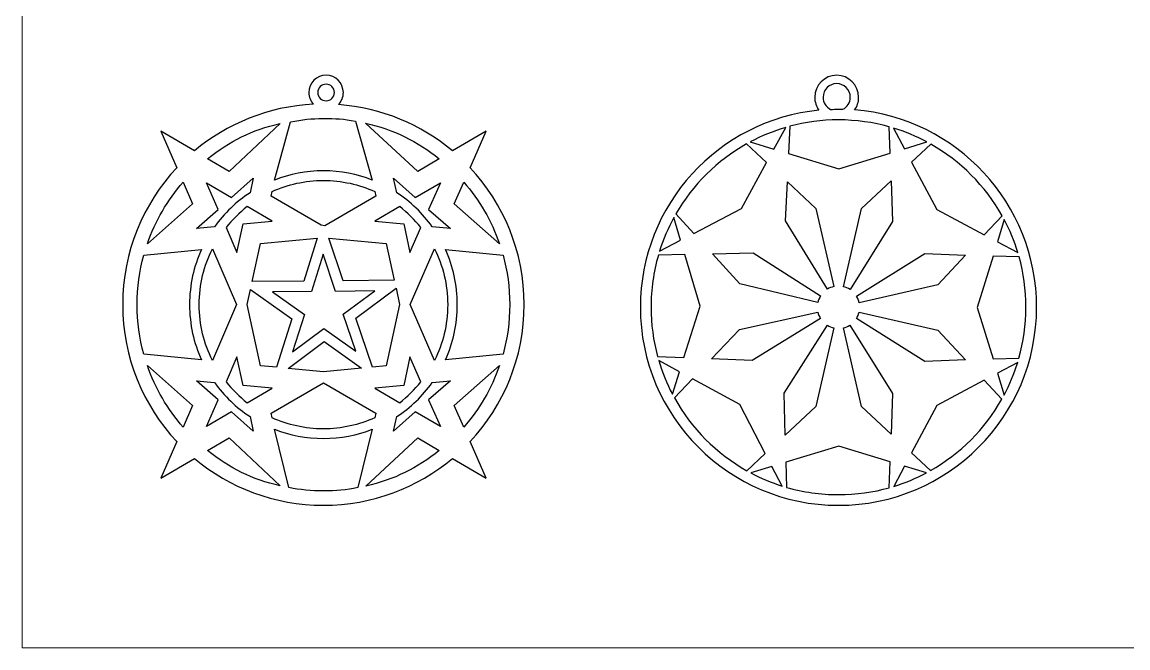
# Model space of a CAD drawing. Header units: centimetres. Extents: x -26.6 to 24.9, y -16.9 to 12.2.
# Drawn here: x -26.62 to -0.92, y -16.94 to -2.39 of the extents above; entities that cross this region are included whole.
import ezdxf

# ---------------------------------------------------------------- set-up
doc = ezdxf.new("R2010")
doc.units = ezdxf.units.CM
doc.header["$MEASUREMENT"] = 0
doc.layers.add('layer 1', color=7, linetype='Continuous')

msp = doc.modelspace()

# ---------------------------------------------------------------- linework, layer by layer
at = {"layer": 'layer 1', "color": 250, "lineweight": 20}
msp.add_open_spline([(-26.62404, 12.16395), (-26.62404, 12.16395), (24.9168, 12.16395), (24.9168, 12.16395), (24.9168, 12.16395), (24.9168, 12.16395), (24.9168, -16.94022), (24.9168, -16.94022), (24.9168, -16.94022), (24.9168, -16.94022), (-26.62404, -16.94022), (-26.62404, -16.94022), (-26.62404, -16.94022), (-26.62404, -16.94022), (-26.62404, 12.16395), (-26.62404, 12.16395)], degree=3, knots=[0, 0, 0, 0, 0.2, 0.2, 0.2, 0.2, 0.4, 0.4, 0.4, 0.4, 0.6, 0.6, 0.6, 0.6, 1, 1, 1, 1], dxfattribs=at)
at = {"layer": 'layer 1', "color": 215}
for points, knots in [([(-19.55863, -3.62421), (-19.33705, -3.62421), (-19.1574, -3.80386), (-19.1574, -4.02544), (-19.1574, -4.02544), (-19.1574, -4.13462), (-19.20099, -4.23358), (-19.27173, -4.30593), (-19.27173, -4.30593), (-18.26585, -4.38027), (-17.34878, -4.7736), (-16.62104, -5.38502), (-16.62104, -5.38502), (-16.62104, -5.38502), (-15.83831, -4.92361), (-15.83831, -4.92361), (-15.83831, -4.92361), (-15.83831, -4.92361), (-16.21143, -5.77353), (-16.21143, -5.77353), (-16.21143, -5.77353), (-15.43199, -6.60731), (-14.9547, -7.72716), (-14.9547, -8.95862), (-14.9547, -8.95862), (-14.9547, -10.19007), (-15.43201, -11.30987), (-16.21143, -12.1437), (-16.21143, -12.1437), (-16.21143, -12.1437), (-15.83831, -12.99362), (-15.83831, -12.99362), (-15.83831, -12.99362), (-15.83831, -12.99362), (-16.62104, -12.53221), (-16.62104, -12.53221), (-16.62104, -12.53221), (-17.432, -13.21363), (-18.47815, -13.62421), (-19.62029, -13.62421), (-19.62029, -13.62421), (-20.76243, -13.62421), (-21.80853, -13.21359), (-22.61953, -12.53221), (-22.61953, -12.53221), (-22.61953, -12.53221), (-23.40226, -12.99362), (-23.40226, -12.99362), (-23.40226, -12.99362), (-23.40226, -12.99362), (-23.02915, -12.1437), (-23.02915, -12.1437), (-23.02915, -12.1437), (-23.80859, -11.30992), (-24.28588, -10.19007), (-24.28588, -8.95862), (-24.28588, -8.95862), (-24.28588, -7.72716), (-23.80857, -6.60736), (-23.02915, -5.77353), (-23.02915, -5.77353), (-23.02915, -5.77353), (-23.40226, -4.92361), (-23.40226, -4.92361), (-23.40226, -4.92361), (-23.40226, -4.92361), (-22.61953, -5.38502), (-22.61953, -5.38502), (-22.61953, -5.38502), (-21.86384, -4.75005), (-20.9039, -4.35032), (-19.8524, -4.29877), (-19.8524, -4.29877), (-19.91909, -4.22712), (-19.9599, -4.13107), (-19.9599, -4.02544), (-19.9599, -4.02544), (-19.9599, -3.80386), (-19.78026, -3.62421), (-19.55863, -3.62421)], [0, 0, 0, 0, 0.04761905, 0.04761905, 0.04761905, 0.04761905, 0.0952381, 0.0952381, 0.0952381, 0.0952381, 0.14285714, 0.14285714, 0.14285714, 0.14285714, 0.19047619, 0.19047619, 0.19047619, 0.19047619, 0.23809524, 0.23809524, 0.23809524, 0.23809524, 0.28571429, 0.28571429, 0.28571429, 0.28571429, 0.33333333, 0.33333333, 0.33333333, 0.33333333, 0.38095238, 0.38095238, 0.38095238, 0.38095238, 0.42857143, 0.42857143, 0.42857143, 0.42857143, 0.47619048, 0.47619048, 0.47619048, 0.47619048, 0.52380952, 0.52380952, 0.52380952, 0.52380952, 0.57142857, 0.57142857, 0.57142857, 0.57142857, 0.61904762, 0.61904762, 0.61904762, 0.61904762, 0.66666667, 0.66666667, 0.66666667, 0.66666667, 0.71428571, 0.71428571, 0.71428571, 0.71428571, 0.76190476, 0.76190476, 0.76190476, 0.76190476, 0.80952381, 0.80952381, 0.80952381, 0.80952381, 0.85714286, 0.85714286, 0.85714286, 0.85714286, 0.9047619, 0.9047619, 0.9047619, 0.9047619, 1, 1, 1, 1]), ([(-19.55863, -3.83226), (-19.45196, -3.83226), (-19.36545, -3.91877), (-19.36545, -4.02544), (-19.36545, -4.02544), (-19.36545, -4.13216), (-19.45196, -4.21864), (-19.55863, -4.21864), (-19.55863, -4.21864), (-19.66535, -4.21864), (-19.75183, -4.13216), (-19.75183, -4.02544), (-19.75183, -4.02544), (-19.75183, -3.91877), (-19.66535, -3.83226), (-19.55863, -3.83226)], [0, 0, 0, 0, 0.2, 0.2, 0.2, 0.2, 0.4, 0.4, 0.4, 0.4, 0.6, 0.6, 0.6, 0.6, 1, 1, 1, 1]), ([(-7.69019, -3.62421), (-7.40803, -3.62421), (-7.17928, -3.85295), (-7.17928, -4.13513), (-7.17928, -4.13513), (-7.17928, -4.24482), (-7.21385, -4.34643), (-7.27268, -4.42966), (-7.27268, -4.42966), (-4.90511, -4.62076), (-3.04324, -6.60249), (-3.04324, -9.01928), (-3.04324, -9.01928), (-3.04324, -11.56251), (-5.10493, -13.62421), (-7.64816, -13.62421), (-7.64816, -13.62421), (-10.19139, -13.62421), (-12.25308, -11.56251), (-12.25308, -9.01928), (-12.25308, -9.01928), (-12.25308, -6.62943), (-10.43251, -4.66495), (-8.10264, -4.43668), (-8.10264, -4.43668), (-8.16455, -4.35216), (-8.20112, -4.24792), (-8.20112, -4.13513), (-8.20112, -4.13513), (-8.20112, -3.85295), (-7.97237, -3.62421), (-7.69019, -3.62421)], [0, 0, 0, 0, 0.11111111, 0.11111111, 0.11111111, 0.11111111, 0.22222222, 0.22222222, 0.22222222, 0.22222222, 0.33333333, 0.33333333, 0.33333333, 0.33333333, 0.44444444, 0.44444444, 0.44444444, 0.44444444, 0.55555556, 0.55555556, 0.55555556, 0.55555556, 0.66666667, 0.66666667, 0.66666667, 0.66666667, 0.77777778, 0.77777778, 0.77777778, 0.77777778, 1, 1, 1, 1]), ([(-7.69019, -3.81879), (-7.51549, -3.81879), (-7.37386, -3.96042), (-7.37386, -4.13513), (-7.37386, -4.13513), (-7.37386, -4.25707), (-7.44287, -4.3629), (-7.54396, -4.41569), (-7.54396, -4.41569), (-7.5786, -4.4149), (-7.61332, -4.41436), (-7.64816, -4.41436), (-7.64816, -4.41436), (-7.70952, -4.41436), (-7.77051, -4.4159), (-7.83128, -4.4183), (-7.83128, -4.4183), (-7.93518, -4.36644), (-8.00654, -4.25914), (-8.00654, -4.13513), (-8.00654, -4.13513), (-8.00654, -3.96042), (-7.86491, -3.81879), (-7.69019, -3.81879)], [0, 0, 0, 0, 0.14285714, 0.14285714, 0.14285714, 0.14285714, 0.28571429, 0.28571429, 0.28571429, 0.28571429, 0.42857143, 0.42857143, 0.42857143, 0.42857143, 0.57142857, 0.57142857, 0.57142857, 0.57142857, 0.71428571, 0.71428571, 0.71428571, 0.71428571, 1, 1, 1, 1]), ([(-22.3117, -5.56651), (-22.3117, -5.56651), (-21.81457, -5.85956), (-21.81457, -5.85956), (-21.81457, -5.85956), (-21.81457, -5.85956), (-20.6237, -4.74564), (-20.6237, -4.74564), (-20.6237, -4.74564), (-21.28104, -4.88853), (-21.80306, -5.16233), (-22.3117, -5.56651)], [0, 0, 0, 0, 0.25, 0.25, 0.25, 0.25, 0.5, 0.5, 0.5, 0.5, 1, 1, 1, 1]), ([(-20.38504, -4.70919), (-20.38504, -4.70919), (-20.75531, -6.0603), (-20.75531, -6.0603), (-20.75531, -6.0603), (-20.40364, -5.92247), (-20.02082, -5.84672), (-19.62029, -5.84672), (-19.62029, -5.84672), (-19.21975, -5.84672), (-18.83693, -5.92247), (-18.48526, -6.0603), (-18.48526, -6.0603), (-18.48526, -6.0603), (-18.87734, -4.69222), (-18.87734, -4.69222), (-18.87734, -4.69222), (-19.14756, -4.63939), (-19.33461, -4.62844), (-19.62029, -4.62844), (-19.62029, -4.62844), (-19.90596, -4.62844), (-20.11484, -4.65632), (-20.38504, -4.70919)], [0, 0, 0, 0, 0.14285714, 0.14285714, 0.14285714, 0.14285714, 0.28571429, 0.28571429, 0.28571429, 0.28571429, 0.42857143, 0.42857143, 0.42857143, 0.42857143, 0.57142857, 0.57142857, 0.57142857, 0.57142857, 0.71428571, 0.71428571, 0.71428571, 0.71428571, 1, 1, 1, 1]), ([(-17.426, -5.85956), (-17.426, -5.85956), (-16.92888, -5.56651), (-16.92888, -5.56651), (-16.92888, -5.56651), (-17.43756, -5.16237), (-17.98568, -4.88238), (-18.64299, -4.73952), (-18.64299, -4.73952), (-18.64299, -4.73952), (-17.426, -5.85956), (-17.426, -5.85956)], [0, 0, 0, 0, 0.25, 0.25, 0.25, 0.25, 0.5, 0.5, 0.5, 0.5, 1, 1, 1, 1]), ([(-9.69887, -5.17397), (-9.4384, -5.03476), (-9.16211, -4.92134), (-8.87343, -4.83686), (-8.87343, -4.83686), (-8.87343, -4.83686), (-9.14815, -5.34247), (-9.14815, -5.34247), (-9.14815, -5.34247), (-9.14815, -5.34247), (-9.69887, -5.17397), (-9.69887, -5.17397)], [0, 0, 0, 0, 0.25, 0.25, 0.25, 0.25, 0.5, 0.5, 0.5, 0.5, 1, 1, 1, 1]), ([(-7.64816, -4.66191), (-7.23905, -4.66191), (-6.84316, -4.71842), (-6.46774, -4.82384), (-6.46774, -4.82384), (-6.46774, -4.82384), (-6.44619, -5.43692), (-6.44619, -5.43692), (-6.44619, -5.43692), (-6.44619, -5.43692), (-7.64285, -5.80309), (-7.64285, -5.80309), (-7.64285, -5.80309), (-7.64285, -5.80309), (-8.80725, -5.44679), (-8.80725, -5.44679), (-8.80725, -5.44679), (-8.80725, -5.44679), (-8.77898, -4.81042), (-8.77898, -4.81042), (-8.77898, -4.81042), (-8.41837, -4.7137), (-8.03933, -4.66191), (-7.64816, -4.66191)], [0, 0, 0, 0, 0.14285714, 0.14285714, 0.14285714, 0.14285714, 0.28571429, 0.28571429, 0.28571429, 0.28571429, 0.42857143, 0.42857143, 0.42857143, 0.42857143, 0.57142857, 0.57142857, 0.57142857, 0.57142857, 0.71428571, 0.71428571, 0.71428571, 0.71428571, 1, 1, 1, 1]), ([(-6.37168, -4.85208), (-6.10005, -4.93519), (-5.83976, -5.04414), (-5.59356, -5.17602), (-5.59356, -5.17602), (-5.59356, -5.17602), (-6.11479, -5.33551), (-6.11479, -5.33551), (-6.11479, -5.33551), (-6.11479, -5.33551), (-6.37168, -4.85208), (-6.37168, -4.85208)], [0, 0, 0, 0, 0.25, 0.25, 0.25, 0.25, 0.5, 0.5, 0.5, 0.5, 1, 1, 1, 1]), ([(-11.42656, -6.84754), (-11.03568, -6.16904), (-10.46719, -5.60583), (-9.78467, -5.2211), (-9.78467, -5.2211), (-9.78467, -5.2211), (-9.31834, -5.65573), (-9.31834, -5.65573), (-9.31834, -5.65573), (-9.31834, -5.65573), (-9.89966, -6.72568), (-9.89966, -6.72568), (-9.89966, -6.72568), (-9.89966, -6.72568), (-11.01014, -7.30271), (-11.01014, -7.30271), (-11.01014, -7.30271), (-11.01014, -7.30271), (-11.42656, -6.84754), (-11.42656, -6.84754)], [0, 0, 0, 0, 0.16666667, 0.16666667, 0.16666667, 0.16666667, 0.33333333, 0.33333333, 0.33333333, 0.33333333, 0.5, 0.5, 0.5, 0.5, 0.66666667, 0.66666667, 0.66666667, 0.66666667, 1, 1, 1, 1]), ([(-5.50503, -5.2248), (-4.81136, -5.6174), (-4.23621, -6.19475), (-3.846, -6.8899), (-3.846, -6.8899), (-3.846, -6.8899), (-4.25981, -7.3339), (-4.25981, -7.3339), (-4.25981, -7.3339), (-4.25981, -7.3339), (-5.36491, -6.74665), (-5.36491, -6.74665), (-5.36491, -6.74665), (-5.36491, -6.74665), (-5.95216, -5.64155), (-5.95216, -5.64155), (-5.95216, -5.64155), (-5.95216, -5.64155), (-5.50503, -5.2248), (-5.50503, -5.2248)], [0, 0, 0, 0, 0.16666667, 0.16666667, 0.16666667, 0.16666667, 0.33333333, 0.33333333, 0.33333333, 0.33333333, 0.5, 0.5, 0.5, 0.5, 0.66666667, 0.66666667, 0.66666667, 0.66666667, 1, 1, 1, 1]), ([(-23.71272, -7.54073), (-23.71272, -7.54073), (-22.6614, -6.61121), (-22.6614, -6.61121), (-22.6614, -6.61121), (-22.6614, -6.61121), (-22.88141, -6.11003), (-22.88141, -6.11003), (-22.88141, -6.11003), (-23.24395, -6.52477), (-23.5286, -7.00923), (-23.71272, -7.54073)], [0, 0, 0, 0, 0.25, 0.25, 0.25, 0.25, 0.5, 0.5, 0.5, 0.5, 1, 1, 1, 1]), ([(-22.15148, -7.14816), (-21.9276, -6.83571), (-21.64722, -6.56652), (-21.32541, -6.3553), (-21.32541, -6.3553), (-21.32541, -6.3553), (-21.25018, -6.01649), (-21.25018, -6.01649), (-21.25018, -6.01649), (-21.25018, -6.01649), (-21.75513, -6.46638), (-21.75513, -6.46638), (-21.75513, -6.46638), (-21.75513, -6.46638), (-22.33777, -6.12294), (-22.33777, -6.12294), (-22.33777, -6.12294), (-22.33777, -6.12294), (-22.06592, -6.74221), (-22.06592, -6.74221), (-22.06592, -6.74221), (-22.06592, -6.74221), (-22.57257, -7.1902), (-22.57257, -7.1902), (-22.57257, -7.1902), (-22.57257, -7.1902), (-22.15148, -7.14816), (-22.15148, -7.14816)], [0, 0, 0, 0, 0.125, 0.125, 0.125, 0.125, 0.25, 0.25, 0.25, 0.25, 0.375, 0.375, 0.375, 0.375, 0.5, 0.5, 0.5, 0.5, 0.625, 0.625, 0.625, 0.625, 0.75, 0.75, 0.75, 0.75, 1, 1, 1, 1]), ([(-20.81482, -6.32835), (-20.81482, -6.32835), (-20.83799, -6.4327), (-20.83799, -6.4327), (-20.83799, -6.4327), (-20.83799, -6.4327), (-19.67313, -7.11334), (-19.67313, -7.11334), (-19.67313, -7.11334), (-19.67313, -7.11334), (-19.58735, -7.12497), (-19.58735, -7.12497), (-19.58735, -7.12497), (-19.58735, -7.12497), (-18.40258, -6.4327), (-18.40258, -6.4327), (-18.40258, -6.4327), (-18.40258, -6.4327), (-18.42575, -6.32835), (-18.42575, -6.32835), (-18.42575, -6.32835), (-18.78979, -6.16272), (-19.19426, -6.07045), (-19.62029, -6.07045), (-19.62029, -6.07045), (-20.04632, -6.07045), (-20.45079, -6.16272), (-20.81482, -6.32835)], [0, 0, 0, 0, 0.125, 0.125, 0.125, 0.125, 0.25, 0.25, 0.25, 0.25, 0.375, 0.375, 0.375, 0.375, 0.5, 0.5, 0.5, 0.5, 0.625, 0.625, 0.625, 0.625, 0.75, 0.75, 0.75, 0.75, 1, 1, 1, 1]), ([(-17.91516, -6.3553), (-17.59335, -6.56652), (-17.313, -6.83574), (-17.08909, -7.14816), (-17.08909, -7.14816), (-17.08909, -7.14816), (-16.66801, -7.1902), (-16.66801, -7.1902), (-16.66801, -7.1902), (-16.66801, -7.1902), (-17.17466, -6.74221), (-17.17466, -6.74221), (-17.17466, -6.74221), (-17.17466, -6.74221), (-16.9028, -6.12294), (-16.9028, -6.12294), (-16.9028, -6.12294), (-16.9028, -6.12294), (-17.48545, -6.46638), (-17.48545, -6.46638), (-17.48545, -6.46638), (-17.48545, -6.46638), (-17.9904, -6.01649), (-17.9904, -6.01649), (-17.9904, -6.01649), (-17.9904, -6.01649), (-17.91516, -6.3553), (-17.91516, -6.3553)], [0, 0, 0, 0, 0.125, 0.125, 0.125, 0.125, 0.25, 0.25, 0.25, 0.25, 0.375, 0.375, 0.375, 0.375, 0.5, 0.5, 0.5, 0.5, 0.625, 0.625, 0.625, 0.625, 0.75, 0.75, 0.75, 0.75, 1, 1, 1, 1]), ([(-16.35916, -6.11003), (-16.35916, -6.11003), (-16.57918, -6.61121), (-16.57918, -6.61121), (-16.57918, -6.61121), (-16.57918, -6.61121), (-15.52786, -7.54073), (-15.52786, -7.54073), (-15.52786, -7.54073), (-15.71202, -7.00926), (-15.99658, -6.52472), (-16.35916, -6.11003)], [0, 0, 0, 0, 0.25, 0.25, 0.25, 0.25, 0.5, 0.5, 0.5, 0.5, 1, 1, 1, 1]), ([(-7.75507, -8.53795), (-7.75507, -8.53795), (-8.17372, -6.72258), (-8.17372, -6.72258), (-8.17372, -6.72258), (-8.17372, -6.72258), (-8.83648, -6.10486), (-8.83648, -6.10486), (-8.83648, -6.10486), (-8.83648, -6.10486), (-8.87668, -7.00996), (-8.87668, -7.00996), (-8.87668, -7.00996), (-8.87668, -7.00996), (-7.90418, -8.59789), (-7.90418, -8.59789), (-7.90418, -8.59789), (-7.85877, -8.57026), (-7.80855, -8.54978), (-7.75507, -8.53795)], [0, 0, 0, 0, 0.16666667, 0.16666667, 0.16666667, 0.16666667, 0.33333333, 0.33333333, 0.33333333, 0.33333333, 0.5, 0.5, 0.5, 0.5, 0.66666667, 0.66666667, 0.66666667, 0.66666667, 1, 1, 1, 1]), ([(-7.53117, -8.54028), (-7.47692, -8.55349), (-7.42619, -8.57564), (-7.38062, -8.60515), (-7.38062, -8.60515), (-7.38062, -8.60515), (-6.39046, -7.02145), (-6.39046, -7.02145), (-6.39046, -7.02145), (-6.39046, -7.02145), (-6.42353, -6.08091), (-6.42353, -6.08091), (-6.42353, -6.08091), (-6.42353, -6.08091), (-7.11198, -6.72258), (-7.11198, -6.72258), (-7.11198, -6.72258), (-7.11198, -6.72258), (-7.53117, -8.54028), (-7.53117, -8.54028)], [0, 0, 0, 0, 0.16666667, 0.16666667, 0.16666667, 0.16666667, 0.33333333, 0.33333333, 0.33333333, 0.33333333, 0.5, 0.5, 0.5, 0.5, 0.66666667, 0.66666667, 0.66666667, 0.66666667, 1, 1, 1, 1]), ([(-21.88229, -7.16287), (-21.73912, -6.98276), (-21.57492, -6.82015), (-21.39335, -6.67874), (-21.39335, -6.67874), (-21.39335, -6.67874), (-20.81286, -7.01793), (-20.81286, -7.01793), (-20.81286, -7.01793), (-20.81286, -7.01793), (-21.48607, -7.08252), (-21.48607, -7.08252), (-21.48607, -7.08252), (-21.48607, -7.08252), (-21.63012, -7.74332), (-21.63012, -7.74332), (-21.63012, -7.74332), (-21.63012, -7.74332), (-21.88229, -7.16287), (-21.88229, -7.16287)], [0, 0, 0, 0, 0.16666667, 0.16666667, 0.16666667, 0.16666667, 0.33333333, 0.33333333, 0.33333333, 0.33333333, 0.5, 0.5, 0.5, 0.5, 0.66666667, 0.66666667, 0.66666667, 0.66666667, 1, 1, 1, 1]), ([(-17.84722, -6.67874), (-17.66568, -6.82015), (-17.50144, -6.98276), (-17.35829, -7.16287), (-17.35829, -7.16287), (-17.35829, -7.16287), (-17.61046, -7.74332), (-17.61046, -7.74332), (-17.61046, -7.74332), (-17.61046, -7.74332), (-17.7545, -7.08252), (-17.7545, -7.08252), (-17.7545, -7.08252), (-17.7545, -7.08252), (-18.42772, -7.01793), (-18.42772, -7.01793), (-18.42772, -7.01793), (-18.42772, -7.01793), (-17.84722, -6.67874), (-17.84722, -6.67874)], [0, 0, 0, 0, 0.16666667, 0.16666667, 0.16666667, 0.16666667, 0.33333333, 0.33333333, 0.33333333, 0.33333333, 0.5, 0.5, 0.5, 0.5, 0.66666667, 0.66666667, 0.66666667, 0.66666667, 1, 1, 1, 1]), ([(-11.80753, -7.71706), (-11.72183, -7.44305), (-11.60978, -7.18067), (-11.47437, -6.93291), (-11.47437, -6.93291), (-11.47437, -6.93291), (-11.31765, -7.46249), (-11.31765, -7.46249), (-11.31765, -7.46249), (-11.31765, -7.46249), (-11.80753, -7.71706), (-11.80753, -7.71706)], [0, 0, 0, 0, 0.25, 0.25, 0.25, 0.25, 0.5, 0.5, 0.5, 0.5, 1, 1, 1, 1]), ([(-3.79613, -6.98132), (-3.66724, -7.22437), (-3.56073, -7.48109), (-3.4792, -7.74872), (-3.4792, -7.74872), (-3.4792, -7.74872), (-3.95377, -7.49652), (-3.95377, -7.49652), (-3.95377, -7.49652), (-3.95377, -7.49652), (-3.79613, -6.98132), (-3.79613, -6.98132)], [0, 0, 0, 0, 0.25, 0.25, 0.25, 0.25, 0.5, 0.5, 0.5, 0.5, 1, 1, 1, 1]), ([(-21.27359, -8.4205), (-21.27359, -8.4205), (-20.07729, -8.41061), (-20.07729, -8.41061), (-20.07729, -8.41061), (-20.07729, -8.41061), (-19.7663, -7.41239), (-19.7663, -7.41239), (-19.7663, -7.41239), (-19.7663, -7.41239), (-21.08131, -7.53856), (-21.08131, -7.53856), (-21.08131, -7.53856), (-21.08131, -7.53856), (-21.27359, -8.4205), (-21.27359, -8.4205)], [0, 0, 0, 0, 0.2, 0.2, 0.2, 0.2, 0.4, 0.4, 0.4, 0.4, 0.6, 0.6, 0.6, 0.6, 1, 1, 1, 1]), ([(-19.16089, -8.4012), (-19.16089, -8.4012), (-17.97432, -8.38689), (-17.97432, -8.38689), (-17.97432, -8.38689), (-17.97432, -8.38689), (-18.15927, -7.53856), (-18.15927, -7.53856), (-18.15927, -7.53856), (-18.15927, -7.53856), (-19.49188, -7.41069), (-19.49188, -7.41069), (-19.49188, -7.41069), (-19.49188, -7.41069), (-19.16089, -8.4012), (-19.16089, -8.4012)], [0, 0, 0, 0, 0.2, 0.2, 0.2, 0.2, 0.4, 0.4, 0.4, 0.4, 0.6, 0.6, 0.6, 0.6, 1, 1, 1, 1]), ([(-23.79544, -10.10988), (-23.79544, -10.10988), (-22.45523, -10.24366), (-22.45523, -10.24366), (-22.45523, -10.24366), (-22.63309, -9.85196), (-22.73218, -9.41685), (-22.73218, -8.95862), (-22.73218, -8.95862), (-22.73218, -8.50038), (-22.63309, -8.06532), (-22.45523, -7.67357), (-22.45523, -7.67357), (-22.45523, -7.67357), (-23.79544, -7.80735), (-23.79544, -7.80735), (-23.79544, -7.80735), (-23.8963, -8.17396), (-23.95047, -8.55994), (-23.95047, -8.95862), (-23.95047, -8.95862), (-23.95047, -9.35729), (-23.89639, -9.74329), (-23.79544, -10.10988)], [0, 0, 0, 0, 0.14285714, 0.14285714, 0.14285714, 0.14285714, 0.28571429, 0.28571429, 0.28571429, 0.28571429, 0.42857143, 0.42857143, 0.42857143, 0.42857143, 0.57142857, 0.57142857, 0.57142857, 0.57142857, 0.71428571, 0.71428571, 0.71428571, 0.71428571, 1, 1, 1, 1]), ([(-22.20209, -10.25417), (-22.20209, -10.25417), (-21.63929, -8.95862), (-21.63929, -8.95862), (-21.63929, -8.95862), (-21.63929, -8.95862), (-22.20209, -7.66306), (-22.20209, -7.66306), (-22.20209, -7.66306), (-22.398, -8.0527), (-22.50845, -8.49276), (-22.50845, -8.95862), (-22.50845, -8.95862), (-22.50845, -9.42447), (-22.398, -9.86453), (-22.20209, -10.25417)], [0, 0, 0, 0, 0.2, 0.2, 0.2, 0.2, 0.4, 0.4, 0.4, 0.4, 0.6, 0.6, 0.6, 0.6, 1, 1, 1, 1]), ([(-17.03848, -7.66306), (-17.03848, -7.66306), (-17.60129, -8.95862), (-17.60129, -8.95862), (-17.60129, -8.95862), (-17.60129, -8.95862), (-17.03848, -10.25417), (-17.03848, -10.25417), (-17.03848, -10.25417), (-16.84258, -9.86453), (-16.73212, -9.42447), (-16.73212, -8.95862), (-16.73212, -8.95862), (-16.73212, -8.49276), (-16.84258, -8.0527), (-17.03848, -7.66306)], [0, 0, 0, 0, 0.2, 0.2, 0.2, 0.2, 0.4, 0.4, 0.4, 0.4, 0.6, 0.6, 0.6, 0.6, 1, 1, 1, 1]), ([(-15.44514, -7.80735), (-15.44514, -7.80735), (-16.78535, -7.67357), (-16.78535, -7.67357), (-16.78535, -7.67357), (-16.60749, -8.06532), (-16.5084, -8.50038), (-16.5084, -8.95862), (-16.5084, -8.95862), (-16.5084, -9.41685), (-16.60749, -9.85191), (-16.78535, -10.24366), (-16.78535, -10.24366), (-16.78535, -10.24366), (-15.44514, -10.10988), (-15.44514, -10.10988), (-15.44514, -10.10988), (-15.34427, -9.74327), (-15.29011, -9.35729), (-15.29011, -8.95862), (-15.29011, -8.95862), (-15.29011, -8.55994), (-15.34419, -8.17394), (-15.44514, -7.80735)], [0, 0, 0, 0, 0.14285714, 0.14285714, 0.14285714, 0.14285714, 0.28571429, 0.28571429, 0.28571429, 0.28571429, 0.42857143, 0.42857143, 0.42857143, 0.42857143, 0.57142857, 0.57142857, 0.57142857, 0.57142857, 0.71428571, 0.71428571, 0.71428571, 0.71428571, 1, 1, 1, 1]), ([(-19.62541, -7.78586), (-19.62541, -7.78586), (-19.3371, -8.64897), (-19.3371, -8.64897), (-19.3371, -8.64897), (-19.3371, -8.64897), (-18.42712, -8.63794), (-18.42712, -8.63794), (-18.42712, -8.63794), (-18.42712, -8.63794), (-19.15892, -9.17892), (-19.15892, -9.17892), (-19.15892, -9.17892), (-19.15892, -9.17892), (-18.86723, -10.04093), (-18.86723, -10.04093), (-18.86723, -10.04093), (-18.86723, -10.04093), (-19.60783, -9.51216), (-19.60783, -9.51216), (-19.60783, -9.51216), (-19.60783, -9.51216), (-20.33752, -10.05591), (-20.33752, -10.05591), (-20.33752, -10.05591), (-20.33752, -10.05591), (-20.06347, -9.18818), (-20.06347, -9.18818), (-20.06347, -9.18818), (-20.06347, -9.18818), (-20.80612, -8.66223), (-20.80612, -8.66223), (-20.80612, -8.66223), (-20.80612, -8.66223), (-19.89614, -8.65469), (-19.89614, -8.65469), (-19.89614, -8.65469), (-19.89614, -8.65469), (-19.62541, -7.78586), (-19.62541, -7.78586)], [0, 0, 0, 0, 0.09090909, 0.09090909, 0.09090909, 0.09090909, 0.18181818, 0.18181818, 0.18181818, 0.18181818, 0.27272727, 0.27272727, 0.27272727, 0.27272727, 0.36363636, 0.36363636, 0.36363636, 0.36363636, 0.45454545, 0.45454545, 0.45454545, 0.45454545, 0.54545455, 0.54545455, 0.54545455, 0.54545455, 0.63636364, 0.63636364, 0.63636364, 0.63636364, 0.72727273, 0.72727273, 0.72727273, 0.72727273, 0.81818182, 0.81818182, 0.81818182, 0.81818182, 1, 1, 1, 1]), ([(-11.85412, -10.16082), (-11.95273, -9.79701), (-12.00553, -9.41432), (-12.00553, -9.01928), (-12.00553, -9.01928), (-12.00553, -8.59997), (-11.94615, -8.19453), (-11.83559, -7.81081), (-11.83559, -7.81081), (-11.83559, -7.81081), (-11.21932, -7.79484), (-11.21932, -7.79484), (-11.21932, -7.79484), (-11.21932, -7.79484), (-10.86423, -8.99483), (-10.86423, -8.99483), (-10.86423, -8.99483), (-10.86423, -8.99483), (-11.24143, -10.18805), (-11.24143, -10.18805), (-11.24143, -10.18805), (-11.24143, -10.18805), (-11.85412, -10.16082), (-11.85412, -10.16082)], [0, 0, 0, 0, 0.14285714, 0.14285714, 0.14285714, 0.14285714, 0.28571429, 0.28571429, 0.28571429, 0.28571429, 0.42857143, 0.42857143, 0.42857143, 0.42857143, 0.57142857, 0.57142857, 0.57142857, 0.57142857, 0.71428571, 0.71428571, 0.71428571, 0.71428571, 1, 1, 1, 1]), ([(-8.12851, -8.90786), (-8.11582, -8.85297), (-8.09398, -8.80161), (-8.06467, -8.75542), (-8.06467, -8.75542), (-8.06467, -8.75542), (-9.63434, -7.75375), (-9.63434, -7.75375), (-9.63434, -7.75375), (-9.63434, -7.75375), (-10.57515, -7.77814), (-10.57515, -7.77814), (-10.57515, -7.77814), (-10.57515, -7.77814), (-9.93986, -8.47248), (-9.93986, -8.47248), (-9.93986, -8.47248), (-9.93986, -8.47248), (-8.12851, -8.90786), (-8.12851, -8.90786)], [0, 0, 0, 0, 0.16666667, 0.16666667, 0.16666667, 0.16666667, 0.33333333, 0.33333333, 0.33333333, 0.33333333, 0.5, 0.5, 0.5, 0.5, 0.66666667, 0.66666667, 0.66666667, 0.66666667, 1, 1, 1, 1]), ([(-7.22625, -8.76412), (-7.19847, -8.80995), (-7.17799, -8.86068), (-7.1663, -8.91469), (-7.1663, -8.91469), (-7.1663, -8.91469), (-5.34085, -8.49374), (-5.34085, -8.49374), (-5.34085, -8.49374), (-5.34085, -8.49374), (-4.69917, -7.80527), (-4.69917, -7.80527), (-4.69917, -7.80527), (-4.69917, -7.80527), (-5.63971, -7.7722), (-5.63971, -7.7722), (-5.63971, -7.7722), (-5.63971, -7.7722), (-7.22625, -8.76412), (-7.22625, -8.76412)], [0, 0, 0, 0, 0.16666667, 0.16666667, 0.16666667, 0.16666667, 0.33333333, 0.33333333, 0.33333333, 0.33333333, 0.5, 0.5, 0.5, 0.5, 0.66666667, 0.66666667, 0.66666667, 0.66666667, 1, 1, 1, 1]), ([(-3.44992, -7.8492), (-3.34629, -8.22152), (-3.29079, -8.61391), (-3.29079, -9.01928), (-3.29079, -9.01928), (-3.29079, -9.42852), (-3.34733, -9.82455), (-3.45281, -10.20008), (-3.45281, -10.20008), (-3.45281, -10.20008), (-4.05518, -10.22125), (-4.05518, -10.22125), (-4.05518, -10.22125), (-4.05518, -10.22125), (-4.42135, -9.02459), (-4.42135, -9.02459), (-4.42135, -9.02459), (-4.42135, -9.02459), (-4.05518, -7.82793), (-4.05518, -7.82793), (-4.05518, -7.82793), (-4.05518, -7.82793), (-3.44992, -7.8492), (-3.44992, -7.8492)], [0, 0, 0, 0, 0.14285714, 0.14285714, 0.14285714, 0.14285714, 0.28571429, 0.28571429, 0.28571429, 0.28571429, 0.42857143, 0.42857143, 0.42857143, 0.42857143, 0.57142857, 0.57142857, 0.57142857, 0.57142857, 0.71428571, 0.71428571, 0.71428571, 0.71428571, 1, 1, 1, 1]), ([(-20.70826, -10.41447), (-20.70826, -10.41447), (-20.35158, -9.28508), (-20.35158, -9.28508), (-20.35158, -9.28508), (-20.35158, -9.28508), (-21.31356, -8.60379), (-21.31356, -8.60379), (-21.31356, -8.60379), (-21.31356, -8.60379), (-21.39091, -8.95862), (-21.39091, -8.95862), (-21.39091, -8.95862), (-21.39091, -8.95862), (-21.08131, -10.37867), (-21.08131, -10.37867), (-21.08131, -10.37867), (-21.08131, -10.37867), (-20.70826, -10.41447), (-20.70826, -10.41447)], [0, 0, 0, 0, 0.16666667, 0.16666667, 0.16666667, 0.16666667, 0.33333333, 0.33333333, 0.33333333, 0.33333333, 0.5, 0.5, 0.5, 0.5, 0.66666667, 0.66666667, 0.66666667, 0.66666667, 1, 1, 1, 1]), ([(-17.93268, -8.57785), (-17.93268, -8.57785), (-18.86887, -9.26992), (-18.86887, -9.26992), (-18.86887, -9.26992), (-18.86887, -9.26992), (-18.48316, -10.40975), (-18.48316, -10.40975), (-18.48316, -10.40975), (-18.48316, -10.40975), (-18.15927, -10.37867), (-18.15927, -10.37867), (-18.15927, -10.37867), (-18.15927, -10.37867), (-17.84966, -8.95862), (-17.84966, -8.95862), (-17.84966, -8.95862), (-17.84966, -8.95862), (-17.93268, -8.57785), (-17.93268, -8.57785)], [0, 0, 0, 0, 0.16666667, 0.16666667, 0.16666667, 0.16666667, 0.33333333, 0.33333333, 0.33333333, 0.33333333, 0.5, 0.5, 0.5, 0.5, 0.66666667, 0.66666667, 0.66666667, 0.66666667, 1, 1, 1, 1]), ([(-8.06476, -9.28298), (-8.09383, -9.23715), (-8.11554, -9.18621), (-8.12825, -9.13181), (-8.12825, -9.13181), (-8.12825, -9.13181), (-9.94966, -9.53417), (-9.94966, -9.53417), (-9.94966, -9.53417), (-9.94966, -9.53417), (-10.59766, -10.21665), (-10.59766, -10.21665), (-10.59766, -10.21665), (-10.59766, -10.21665), (-9.65749, -10.25842), (-9.65749, -10.25842), (-9.65749, -10.25842), (-9.65749, -10.25842), (-8.06476, -9.28298), (-8.06476, -9.28298)], [0, 0, 0, 0, 0.16666667, 0.16666667, 0.16666667, 0.16666667, 0.33333333, 0.33333333, 0.33333333, 0.33333333, 0.5, 0.5, 0.5, 0.5, 0.66666667, 0.66666667, 0.66666667, 0.66666667, 1, 1, 1, 1]), ([(-7.16859, -9.13396), (-7.18128, -9.1872), (-7.20262, -9.2371), (-7.231, -9.28209), (-7.231, -9.28209), (-7.231, -9.28209), (-5.63971, -10.27698), (-5.63971, -10.27698), (-5.63971, -10.27698), (-5.63971, -10.27698), (-4.69917, -10.24391), (-4.69917, -10.24391), (-4.69917, -10.24391), (-4.69917, -10.24391), (-5.34085, -9.55544), (-5.34085, -9.55544), (-5.34085, -9.55544), (-5.34085, -9.55544), (-7.16859, -9.13396), (-7.16859, -9.13396)], [0, 0, 0, 0, 0.16666667, 0.16666667, 0.16666667, 0.16666667, 0.33333333, 0.33333333, 0.33333333, 0.33333333, 0.5, 0.5, 0.5, 0.5, 0.66666667, 0.66666667, 0.66666667, 0.66666667, 1, 1, 1, 1]), ([(-7.75275, -9.50114), (-7.80829, -9.48913), (-7.86035, -9.46778), (-7.90718, -9.43881), (-7.90718, -9.43881), (-7.90718, -9.43881), (-8.9137, -11.01608), (-8.9137, -11.01608), (-8.9137, -11.01608), (-8.9137, -11.01608), (-8.88838, -11.9927), (-8.88838, -11.9927), (-8.88838, -11.9927), (-8.88838, -11.9927), (-8.17371, -11.3266), (-8.17371, -11.3266), (-8.17371, -11.3266), (-8.17371, -11.3266), (-7.75275, -9.50114), (-7.75275, -9.50114)], [0, 0, 0, 0, 0.16666667, 0.16666667, 0.16666667, 0.16666667, 0.33333333, 0.33333333, 0.33333333, 0.33333333, 0.5, 0.5, 0.5, 0.5, 0.66666667, 0.66666667, 0.66666667, 0.66666667, 1, 1, 1, 1]), ([(-7.38535, -9.43644), (-7.43034, -9.46484), (-7.48026, -9.48615), (-7.53349, -9.49886), (-7.53349, -9.49886), (-7.53349, -9.49886), (-7.112, -11.3266), (-7.112, -11.3266), (-7.112, -11.3266), (-7.112, -11.3266), (-6.42353, -11.96828), (-6.42353, -11.96828), (-6.42353, -11.96828), (-6.42353, -11.96828), (-6.39046, -11.02773), (-6.39046, -11.02773), (-6.39046, -11.02773), (-6.39046, -11.02773), (-7.38535, -9.43644), (-7.38535, -9.43644)], [0, 0, 0, 0, 0.16666667, 0.16666667, 0.16666667, 0.16666667, 0.33333333, 0.33333333, 0.33333333, 0.33333333, 0.5, 0.5, 0.5, 0.5, 0.66666667, 0.66666667, 0.66666667, 0.66666667, 1, 1, 1, 1]), ([(-18.73889, -10.43429), (-18.73889, -10.43429), (-19.60474, -9.81611), (-19.60474, -9.81611), (-19.60474, -9.81611), (-19.60474, -9.81611), (-20.44195, -10.44001), (-20.44195, -10.44001), (-20.44195, -10.44001), (-20.44195, -10.44001), (-19.62029, -10.51887), (-19.62029, -10.51887), (-19.62029, -10.51887), (-19.62029, -10.51887), (-18.73889, -10.43429), (-18.73889, -10.43429)], [0, 0, 0, 0, 0.2, 0.2, 0.2, 0.2, 0.4, 0.4, 0.4, 0.4, 0.6, 0.6, 0.6, 0.6, 1, 1, 1, 1]), ([(-21.39335, -11.23849), (-21.5749, -11.09708), (-21.73914, -10.93445), (-21.88229, -10.75436), (-21.88229, -10.75436), (-21.88229, -10.75436), (-21.63012, -10.17391), (-21.63012, -10.17391), (-21.63012, -10.17391), (-21.63012, -10.17391), (-21.48607, -10.83471), (-21.48607, -10.83471), (-21.48607, -10.83471), (-21.48607, -10.83471), (-20.81286, -10.8993), (-20.81286, -10.8993), (-20.81286, -10.8993), (-20.81286, -10.8993), (-21.39335, -11.23849), (-21.39335, -11.23849)], [0, 0, 0, 0, 0.16666667, 0.16666667, 0.16666667, 0.16666667, 0.33333333, 0.33333333, 0.33333333, 0.33333333, 0.5, 0.5, 0.5, 0.5, 0.66666667, 0.66666667, 0.66666667, 0.66666667, 1, 1, 1, 1]), ([(-17.35829, -10.75436), (-17.50146, -10.93447), (-17.66565, -11.09708), (-17.84722, -11.23849), (-17.84722, -11.23849), (-17.84722, -11.23849), (-18.42772, -10.8993), (-18.42772, -10.8993), (-18.42772, -10.8993), (-18.42772, -10.8993), (-17.7545, -10.83471), (-17.7545, -10.83471), (-17.7545, -10.83471), (-17.7545, -10.83471), (-17.61046, -10.17391), (-17.61046, -10.17391), (-17.61046, -10.17391), (-17.61046, -10.17391), (-17.35829, -10.75436), (-17.35829, -10.75436)], [0, 0, 0, 0, 0.16666667, 0.16666667, 0.16666667, 0.16666667, 0.33333333, 0.33333333, 0.33333333, 0.33333333, 0.5, 0.5, 0.5, 0.5, 0.66666667, 0.66666667, 0.66666667, 0.66666667, 1, 1, 1, 1]), ([(-11.51021, -11.03828), (-11.63979, -10.79096), (-11.74619, -10.52961), (-11.82684, -10.25718), (-11.82684, -10.25718), (-11.82684, -10.25718), (-11.34589, -10.5185), (-11.34589, -10.5185), (-11.34589, -10.5185), (-11.34589, -10.5185), (-11.51021, -11.03828), (-11.51021, -11.03828)], [0, 0, 0, 0, 0.25, 0.25, 0.25, 0.25, 0.5, 0.5, 0.5, 0.5, 1, 1, 1, 1]), ([(-22.88141, -11.8072), (-22.88141, -11.8072), (-22.6614, -11.30603), (-22.6614, -11.30603), (-22.6614, -11.30603), (-22.6614, -11.30603), (-23.71272, -10.3765), (-23.71272, -10.3765), (-23.71272, -10.3765), (-23.52855, -10.90797), (-23.244, -11.39251), (-22.88141, -11.8072)], [0, 0, 0, 0, 0.25, 0.25, 0.25, 0.25, 0.5, 0.5, 0.5, 0.5, 1, 1, 1, 1]), ([(-15.52786, -10.3765), (-15.52786, -10.3765), (-16.57918, -11.30603), (-16.57918, -11.30603), (-16.57918, -11.30603), (-16.57918, -11.30603), (-16.35916, -11.8072), (-16.35916, -11.8072), (-16.35916, -11.8072), (-15.99662, -11.39246), (-15.71198, -10.908), (-15.52786, -10.3765)], [0, 0, 0, 0, 0.25, 0.25, 0.25, 0.25, 0.5, 0.5, 0.5, 0.5, 1, 1, 1, 1]), ([(-3.48293, -10.30246), (-3.56433, -10.56702), (-3.6704, -10.82072), (-3.79817, -11.06115), (-3.79817, -11.06115), (-3.79817, -11.06115), (-3.95377, -10.55266), (-3.95377, -10.55266), (-3.95377, -10.55266), (-3.95377, -10.55266), (-3.48293, -10.30246), (-3.48293, -10.30246)], [0, 0, 0, 0, 0.25, 0.25, 0.25, 0.25, 0.5, 0.5, 0.5, 0.5, 1, 1, 1, 1]), ([(-21.32541, -11.56193), (-21.64725, -11.35071), (-21.92758, -11.08149), (-22.15148, -10.76907), (-22.15148, -10.76907), (-22.15148, -10.76907), (-22.57257, -10.72703), (-22.57257, -10.72703), (-22.57257, -10.72703), (-22.57257, -10.72703), (-22.06592, -11.17502), (-22.06592, -11.17502), (-22.06592, -11.17502), (-22.06592, -11.17502), (-22.33777, -11.79429), (-22.33777, -11.79429), (-22.33777, -11.79429), (-22.33777, -11.79429), (-21.75513, -11.45085), (-21.75513, -11.45085), (-21.75513, -11.45085), (-21.75513, -11.45085), (-21.25018, -11.90074), (-21.25018, -11.90074), (-21.25018, -11.90074), (-21.25018, -11.90074), (-21.32541, -11.56193), (-21.32541, -11.56193)], [0, 0, 0, 0, 0.125, 0.125, 0.125, 0.125, 0.25, 0.25, 0.25, 0.25, 0.375, 0.375, 0.375, 0.375, 0.5, 0.5, 0.5, 0.5, 0.625, 0.625, 0.625, 0.625, 0.75, 0.75, 0.75, 0.75, 1, 1, 1, 1]), ([(-18.42575, -11.58888), (-18.42575, -11.58888), (-18.40258, -11.48453), (-18.40258, -11.48453), (-18.40258, -11.48453), (-18.40258, -11.48453), (-19.62029, -10.77301), (-19.62029, -10.77301), (-19.62029, -10.77301), (-19.62029, -10.77301), (-20.83799, -11.48453), (-20.83799, -11.48453), (-20.83799, -11.48453), (-20.83799, -11.48453), (-20.81482, -11.58888), (-20.81482, -11.58888), (-20.81482, -11.58888), (-20.45076, -11.75449), (-20.04632, -11.84678), (-19.62029, -11.84678), (-19.62029, -11.84678), (-19.19426, -11.84678), (-18.78979, -11.75451), (-18.42575, -11.58888)], [0, 0, 0, 0, 0.14285714, 0.14285714, 0.14285714, 0.14285714, 0.28571429, 0.28571429, 0.28571429, 0.28571429, 0.42857143, 0.42857143, 0.42857143, 0.42857143, 0.57142857, 0.57142857, 0.57142857, 0.57142857, 0.71428571, 0.71428571, 0.71428571, 0.71428571, 1, 1, 1, 1]), ([(-17.08909, -10.76907), (-17.31298, -11.08152), (-17.59335, -11.35071), (-17.91516, -11.56193), (-17.91516, -11.56193), (-17.91516, -11.56193), (-17.9904, -11.90074), (-17.9904, -11.90074), (-17.9904, -11.90074), (-17.9904, -11.90074), (-17.48545, -11.45085), (-17.48545, -11.45085), (-17.48545, -11.45085), (-17.48545, -11.45085), (-16.9028, -11.79429), (-16.9028, -11.79429), (-16.9028, -11.79429), (-16.9028, -11.79429), (-17.17466, -11.17502), (-17.17466, -11.17502), (-17.17466, -11.17502), (-17.17466, -11.17502), (-16.66801, -10.72703), (-16.66801, -10.72703), (-16.66801, -10.72703), (-16.66801, -10.72703), (-17.08909, -10.76907), (-17.08909, -10.76907)], [0, 0, 0, 0, 0.125, 0.125, 0.125, 0.125, 0.25, 0.25, 0.25, 0.25, 0.375, 0.375, 0.375, 0.375, 0.5, 0.5, 0.5, 0.5, 0.625, 0.625, 0.625, 0.625, 0.75, 0.75, 0.75, 0.75, 1, 1, 1, 1]), ([(-9.77754, -12.82145), (-10.48446, -12.42472), (-11.06934, -11.83657), (-11.46228, -11.12728), (-11.46228, -11.12728), (-11.46228, -11.12728), (-11.04136, -10.68396), (-11.04136, -10.68396), (-11.04136, -10.68396), (-11.04136, -10.68396), (-9.94176, -11.2814), (-9.94176, -11.2814), (-9.94176, -11.2814), (-9.94176, -11.2814), (-9.34905, -12.42206), (-9.34905, -12.42206), (-9.34905, -12.42206), (-9.34905, -12.42206), (-9.77754, -12.82145), (-9.77754, -12.82145)], [0, 0, 0, 0, 0.16666667, 0.16666667, 0.16666667, 0.16666667, 0.33333333, 0.33333333, 0.33333333, 0.33333333, 0.5, 0.5, 0.5, 0.5, 0.66666667, 0.66666667, 0.66666667, 0.66666667, 1, 1, 1, 1]), ([(-3.8497, -11.15531), (-4.24115, -11.84994), (-4.81759, -12.42626), (-5.51214, -12.81775), (-5.51214, -12.81775), (-5.51214, -12.81775), (-5.95216, -12.40763), (-5.95216, -12.40763), (-5.95216, -12.40763), (-5.95216, -12.40763), (-5.36491, -11.30253), (-5.36491, -11.30253), (-5.36491, -11.30253), (-5.36491, -11.30253), (-4.25981, -10.71528), (-4.25981, -10.71528), (-4.25981, -10.71528), (-4.25981, -10.71528), (-3.8497, -11.15531), (-3.8497, -11.15531)], [0, 0, 0, 0, 0.16666667, 0.16666667, 0.16666667, 0.16666667, 0.33333333, 0.33333333, 0.33333333, 0.33333333, 0.5, 0.5, 0.5, 0.5, 0.66666667, 0.66666667, 0.66666667, 0.66666667, 1, 1, 1, 1]), ([(-20.6227, -13.17183), (-20.6227, -13.17183), (-21.81457, -12.05767), (-21.81457, -12.05767), (-21.81457, -12.05767), (-21.81457, -12.05767), (-22.3117, -12.35072), (-22.3117, -12.35072), (-22.3117, -12.35072), (-21.80301, -12.75479), (-21.28006, -13.02899), (-20.6227, -13.17183)], [0, 0, 0, 0, 0.25, 0.25, 0.25, 0.25, 0.5, 0.5, 0.5, 0.5, 1, 1, 1, 1]), ([(-18.81738, -13.21419), (-18.81738, -13.21419), (-18.48526, -11.85693), (-18.48526, -11.85693), (-18.48526, -11.85693), (-18.83693, -11.99476), (-19.21975, -12.07051), (-19.62029, -12.07051), (-19.62029, -12.07051), (-20.02082, -12.07051), (-20.40367, -11.99474), (-20.75531, -11.85693), (-20.75531, -11.85693), (-20.75531, -11.85693), (-20.42675, -13.21352), (-20.42675, -13.21352), (-20.42675, -13.21352), (-20.15653, -13.26632), (-19.90596, -13.28879), (-19.62029, -13.28879), (-19.62029, -13.28879), (-19.33461, -13.28879), (-19.08758, -13.26706), (-18.81738, -13.21419)], [0, 0, 0, 0, 0.14285714, 0.14285714, 0.14285714, 0.14285714, 0.28571429, 0.28571429, 0.28571429, 0.28571429, 0.42857143, 0.42857143, 0.42857143, 0.42857143, 0.57142857, 0.57142857, 0.57142857, 0.57142857, 0.71428571, 0.71428571, 0.71428571, 0.71428571, 1, 1, 1, 1]), ([(-16.92888, -12.35072), (-16.92888, -12.35072), (-17.426, -12.05767), (-17.426, -12.05767), (-17.426, -12.05767), (-17.426, -12.05767), (-18.6357, -13.17601), (-18.6357, -13.17601), (-18.6357, -13.17601), (-17.97836, -13.03313), (-17.43752, -12.7549), (-16.92888, -12.35072)], [0, 0, 0, 0, 0.25, 0.25, 0.25, 0.25, 0.5, 0.5, 0.5, 0.5, 1, 1, 1, 1]), ([(-6.46737, -13.21463), (-6.84287, -13.32018), (-7.23891, -13.37666), (-7.64816, -13.37666), (-7.64816, -13.37666), (-8.06757, -13.37666), (-8.47309, -13.31724), (-8.8569, -13.20663), (-8.8569, -13.20663), (-8.8569, -13.20663), (-8.87205, -12.62222), (-8.87205, -12.62222), (-8.87205, -12.62222), (-8.87205, -12.62222), (-7.64285, -12.24609), (-7.64285, -12.24609), (-7.64285, -12.24609), (-7.64285, -12.24609), (-6.44619, -12.61226), (-6.44619, -12.61226), (-6.44619, -12.61226), (-6.44619, -12.61226), (-6.46737, -13.21463), (-6.46737, -13.21463)], [0, 0, 0, 0, 0.14285714, 0.14285714, 0.14285714, 0.14285714, 0.28571429, 0.28571429, 0.28571429, 0.28571429, 0.42857143, 0.42857143, 0.42857143, 0.42857143, 0.57142857, 0.57142857, 0.57142857, 0.57142857, 0.71428571, 0.71428571, 0.71428571, 0.71428571, 1, 1, 1, 1]), ([(-8.95701, -13.17651), (-9.21091, -13.09665), (-9.45466, -12.99404), (-9.68615, -12.87132), (-9.68615, -12.87132), (-9.68615, -12.87132), (-9.19387, -12.72068), (-9.19387, -12.72068), (-9.19387, -12.72068), (-9.19387, -12.72068), (-8.95701, -13.17651), (-8.95701, -13.17651)], [0, 0, 0, 0, 0.25, 0.25, 0.25, 0.25, 0.5, 0.5, 0.5, 0.5, 1, 1, 1, 1]), ([(-5.6063, -12.86927), (-5.84671, -12.99707), (-6.10046, -13.10306), (-6.36498, -13.18451), (-6.36498, -13.18451), (-6.36498, -13.18451), (-6.11479, -12.71367), (-6.11479, -12.71367), (-6.11479, -12.71367), (-6.11479, -12.71367), (-5.6063, -12.86927), (-5.6063, -12.86927)], [0, 0, 0, 0, 0.25, 0.25, 0.25, 0.25, 0.5, 0.5, 0.5, 0.5, 1, 1, 1, 1])]:
    msp.add_open_spline(points, degree=3, knots=knots, dxfattribs=at)

doc.saveas('drawing.dxf')
